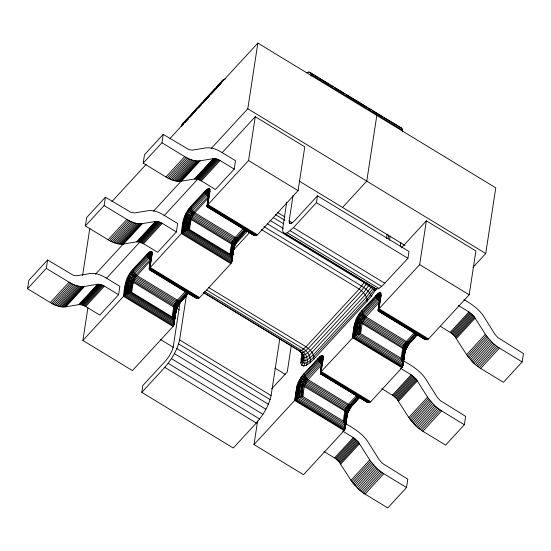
<?xml version="1.0" encoding="UTF-8"?>
<svg xmlns="http://www.w3.org/2000/svg" width="551" height="551" viewBox="0 0 551 551"><rect width="100%" height="100%" fill="white"/><g stroke="black" fill="none" stroke-linecap="round" stroke-linejoin="round"><path stroke-width="0.83" d="M82.898 340.463L123.527 296.328L127.074 293.814L130.615 292.505L131.668 292.312L172.194 316.977C173.861 319.697 175.135 323.63 173.055 326.467L132.426 370.603L82.898 340.463L87.926 307.596M197.781 298.484L149.225 268.936L149.438 268.365L181.348 233.521L184.895 231.007L189.496 229.505L230.015 254.169C231.689 256.89 232.963 260.823 230.883 263.66L199.627 297.609L197.781 298.484L195.378 297.795L149.665 269.983L149.225 268.936L151.229 254.975L152.207 252.53L151.828 251.593L151.05 251.277L148.508 252.585L132.86 269.391C125.883 276.568 124.347 286.782 123.527 296.328L173.055 326.467M416.949 334.464C412.754 339.822 405.281 344.74 404.999 352.275L402.368 367.262L370.727 401.72L369.349 402.533L366.449 401.893L320.427 373.757L320.413 372.758L321.199 371.581L323.251 358.15L323.306 356.642L322.927 355.705L322.149 355.395L319.614 356.697L319.428 357.861L320.007 360.416L321.688 362.71L306.804 378.778C302.031 383.4 302.657 390.356 302.774 396.431L343.301 421.088C344.912 423.802 346.269 427.762 344.161 430.579L303.532 474.714L253.997 444.574L257.606 420.978M427.934 339.416L378.551 309.366L379.019 308.774L381.078 295.343L380.755 292.898L379.97 292.588L377.435 293.89L377.249 295.054L377.834 297.609L379.515 299.902L364.631 315.971C359.851 320.592 360.478 327.549 360.595 333.624L401.121 358.281L402.85 362.406L402.967 365.582L354.41 336.034C354.293 327.37 355.443 318.106 361.807 311.659L377.249 295.054L378.475 294.206L380.142 294.186L380.424 296.314L378.124 310.488L378.606 311.301L424.277 339.085L427.17 339.726L428.554 338.913L469.183 294.778L475.885 250.96L426.357 220.82L401.521 247.798M152.207 252.53L150.092 267.469L199.627 297.609M208.87 196.135L209.056 192.168L210.027 189.723L209.649 188.786L208.87 188.47L206.336 189.778L204.752 191.307L190.687 206.584C183.703 213.76 182.167 223.975 181.348 233.521L230.883 263.66M210.027 189.723L207.92 204.662L207.045 206.129L207.493 207.176L253.198 234.988L255.609 235.676L257.448 234.802L298.077 190.667L304.786 146.848L255.258 116.709L222.122 152.696M286.692 202.375L282.801 227.811L282.691 230.869L283.462 232.784L374.955 288.455L376.54 289.089L378.84 288.4L381.691 286.437L407.933 258.323L408.98 251.504L317.479 195.825L294.461 220.834L291.424 223.369L289.482 223.396L289.151 220.91L293.042 195.474M376.519 288.442L371.278 296.273L367.145 301.239L314.008 358.956L310.055 362.772L306.542 365.189L303.711 366.036L301.762 365.258L300.818 362.909L301.858 353.198M311.129 76.093L311.184 74.564L310.42 72.649L308.835 72.016L306.535 72.704M302.685 354.086C302.788 357.144 302.885 360.375 300.818 362.909M321.715 365.492L322.335 359.087L323.306 356.642M370.114 402.223L320.723 372.173L322.597 359.121L322.314 356.993L321.639 356.724L319.428 357.861L303.987 374.466C297.354 381.264 296.548 391.127 295.095 399.985L253.997 444.574M380.755 292.898L379.873 295.57L380.183 298.546L380.156 296.28L381.127 293.835M402.629 131.765L402.678 130.236L401.913 128.321L310.42 72.649M188.284 293.511C179.392 301.197 174.247 310.447 174.116 322.431L127.074 293.814C126.792 285.935 127.288 277.325 133.211 271.436L148.46 255.017L150.361 254.032L151.229 254.975M246.104 230.704C237.212 238.39 232.067 247.64 231.937 259.624L184.895 231.007C184.619 223.127 185.115 214.518 191.032 208.629L206.281 192.209L207.334 191.479L208.774 191.459L209.118 193.463L208.774 191.459L209.649 188.786M358.673 396.624C350.457 403.552 344.85 412.238 344.416 423.23L300.991 396.81L301.645 385.438L303.091 381.616L305.771 377.779L319.835 362.503L321.529 361.091L322.617 361.077L322.053 358.377L322.927 355.705M416.501 333.816C408.277 340.745 402.671 349.43 402.237 360.423L358.818 334.002L359.466 322.631L360.919 318.809L363.591 314.972L377.662 299.696L379.357 298.284L380.438 298.263L379.873 295.57L378.441 295.591L376.202 297.464L359.686 315.964L357.034 321.391L354.41 336.034L321.199 371.581L370.727 401.72M188.022 293.16C179.282 300.653 174.185 309.325 173.909 321.061L128.245 293.277C128.397 286.086 128.314 278.007 133.817 272.566L148.908 256.305L150.547 255.457L151.291 256.27M149.913 251.621L149.514 254.286L151.311 258.095L134.017 276.884L131.937 281.651L130.615 292.505L172.924 318.244L173.737 306.9L174.412 304.765L176.547 301.142L185.818 290.983M245.849 230.352C237.102 237.846 232.005 246.517 231.737 258.254L186.066 230.47C186.217 223.279 186.135 215.2 191.638 209.759L205.702 194.482L207.637 192.871L208.87 192.85M207.741 188.814L207.334 191.479L209.139 195.288L191.838 214.077L189.764 218.843L188.442 229.698L230.745 255.437L231.558 244.093L232.233 241.958L234.375 238.335L243.074 228.782M344.954 427.617L344.54 430.069L295.095 399.985L299.317 397.402C299.496 390.211 299.42 382.125 304.923 376.677L320.007 360.416L321.646 359.569L322.397 360.382M354.41 336.034L357.138 334.595C357.317 327.404 357.241 319.318 362.744 313.87L377.834 297.609L379.474 296.762L380.218 297.574M296.583 398.841L297.65 386.223L300.212 385.411L303.043 385.762L344.836 411.012L346.669 412.837L347.178 415.082L345.14 428.389L296.583 398.841L299.214 384.199L301.865 378.771L319.566 359.128L321.467 358.143L322.053 358.377L322.363 361.353M344.161 430.579L294.633 400.439L297.168 385.039L300.522 384.137L304.551 385.369L346.145 410.819L347.536 413.608L345.236 427.046L297.747 398.153L298.856 385.679M355.567 335.345L356.676 322.872L359.466 322.631L362.138 323.547L403.718 349.031L404.93 351.139L403.063 364.239L355.567 335.345L358.04 322.604M187.574 292.512L179.695 301.066L177.016 304.903L175.569 308.725L173.524 319.69L129.409 292.843L130.539 281.327L131.992 277.504L134.671 273.668L148.736 258.391L151.07 256.787L150.361 254.032L151.05 251.277M245.395 229.705L237.515 238.259L234.843 242.096L233.39 245.918L231.351 256.883L187.23 230.036L188.366 218.52L189.813 214.697L192.492 210.861L206.556 195.584L208.891 193.98L208.188 191.225L208.87 188.47M173.524 319.69L174.798 307.727L175.494 305.516L177.704 301.769L186.438 292.188M231.351 256.883L232.618 244.919L233.314 242.709L235.525 238.962L244.258 229.381M174.722 318.512L173.544 325.772L124.161 295.722L125.587 282.897L129.113 281.299L133.211 282.243L174.798 307.727L176.003 309.834L176.072 310.971L174.109 323.719L125.965 294.427L127.749 281.568L124.981 295.074L173.909 324.849L176.072 310.971L174.984 316.901M232.026 258.929L231.372 262.965L181.982 232.908L183.407 220.09L186.934 218.492L191.032 219.436L231.558 244.093L233.39 245.918L233.893 248.164L231.93 260.912L183.786 231.62L185.57 218.761L182.801 232.267L231.737 262.042L233.893 248.164L232.288 257.317M124.981 295.074C125.414 286.348 126.441 276.905 132.881 270.355L148.322 253.742L150.533 252.606L151.215 252.881L151.497 255.01L149.72 267.917L199.173 298.008M182.801 232.267C183.242 223.541 184.261 214.091 190.708 207.548L206.15 190.935L207.369 190.095L209.036 190.074L209.318 192.203L207.548 205.11L256.993 235.201M173.861 323.223L174.068 321.522M231.682 260.416L231.895 258.715M232.205 256.174L232.412 254.472M295.095 399.985L296.686 387.009L297.65 386.223L295.66 399.503L344.857 429.436L346.744 417.004M402.774 364.81L402.368 367.262L352.915 337.178C353.219 327.714 354.94 317.741 361.787 310.695L377.435 293.89M150.519 263.192L150.726 261.491M150.94 259.79L151.194 256.105L152.152 254.039L149.72 267.917M208.34 200.385L208.554 198.684M320.992 372.407L320.785 374.108L321.35 374.322M321.309 369.852L321.522 368.158M321.839 365.602L322.046 363.908M379.66 302.795L379.866 301.101M344.416 423.23L345.897 411.838L347.22 408.353L349.665 404.854L358.102 395.687M344.54 430.069L344.857 427.645M345.167 425.227L345.381 423.609C354.217 428.458 363.274 434.092 368.64 442.935L379.412 460.085L382.394 463.357L407.802 479.163L406.521 487.559L387.766 507.926L363.653 493.214L358.391 489.102L351.841 481.643L338.824 461.469L335.463 458.522L323.967 451.489M402.237 360.423L403.718 349.031L405.04 345.546L407.485 342.047L415.922 332.88M402.368 367.262L402.678 364.838M301.645 385.438L299.317 397.402L345.022 425.214L346.669 412.837M359.466 322.631L357.138 334.595L402.85 362.406L404.496 350.03M173.909 321.061L175.569 308.725M231.737 258.254L233.39 245.918M367.469 402.382L320.427 373.757L322.294 360.216L323.251 358.15L320.723 372.173M425.289 339.568L378.248 310.95L380.114 297.409L381.078 295.343L378.551 309.366M188.015 293.421L180.666 302.031C175.266 308.388 174.901 316.977 173.909 324.849M189.034 208.567L190.57 211.047L193.849 213.678L234.375 238.335L238.115 239.527L240.215 236.723L238.487 239.224C233.087 245.581 232.722 254.169 231.737 262.042M356.311 400.584L351.841 405.626L347.571 412.878L351.393 406.445L359.383 397.622M414.132 337.777L409.662 342.818L405.391 350.071L409.221 343.638L417.21 334.815M345.14 428.389L346.758 416.99M402.967 365.582L404.579 354.183L403.601 359.906M345.236 427.046L347.109 413.946C348.638 406.982 354.754 402.402 359.128 397.271M196.741 298.38L149.252 269.48L151.194 256.105M254.562 235.573L207.073 206.673L209.015 193.298L209.972 191.231L207.548 205.11M174.116 322.431L176.003 309.834M231.937 259.624L233.831 247.027M369.349 402.533L320.413 372.758L322.294 360.216L320.303 373.296L368.447 402.595M427.17 339.726L378.234 309.951L380.114 297.409L378.124 310.488L426.274 339.788M404.572 354.197L402.678 366.629L353.487 336.695L355.471 323.416L356.676 322.872M27.55 288.745L28.838 280.349L47.586 259.982L73.097 275.156L76.486 275.762L90.226 273.523C95.709 272.759 101.109 274.997 105.737 277.745L119.849 286.327L118.561 294.723L99.807 315.096L85.701 306.508L82.037 304.882L78.807 304.634L65.803 306.797C60.321 307.568 54.921 305.323 50.293 302.582L27.55 288.745L46.305 268.371L47.586 259.982M85.371 225.938L86.659 217.542L105.413 197.175L130.918 212.349L134.313 212.955L148.047 210.716C153.529 209.952 158.929 212.19 163.557 214.938L177.67 223.52L176.382 231.916L157.634 252.289L143.522 243.7L139.858 242.075L136.627 241.827L123.624 243.99C118.141 244.761 112.741 242.516 108.113 239.775L85.371 225.938L104.125 205.564L105.413 197.175M82.595 275.569L89.813 228.41M143.198 163.13L144.479 154.735L163.234 134.368L188.738 149.541L192.134 150.148L205.867 147.909C211.357 147.145 216.75 149.383 221.385 152.131L235.491 160.713L234.209 169.109L215.455 189.482L201.342 180.893L197.678 179.268L194.448 179.02L181.451 181.183C175.962 181.954 170.562 179.709 165.934 176.967L143.198 163.13L161.946 142.757L163.234 134.368M131.668 292.312L133.211 282.243L135.222 277.635L150.919 260.21L147.882 257.289L146.924 254.114M279.784 338.782L271.092 395.584C268.84 405.873 263.089 415.11 256.298 423.03L233.28 448.039L141.779 392.36L142.826 385.542L165.851 360.533L169.164 356.166L171.871 351.145L173.241 346.813L180.122 301.872M172.194 316.977L173.737 306.9M189.496 229.505L191.032 219.436L193.043 214.828L208.739 197.403L205.702 194.482L204.752 191.307M141.779 392.36L164.804 367.359C171.595 359.438 177.346 350.202 179.598 339.912L186.603 294.131M255.609 235.676L207.045 206.129L209.015 193.298M211.157 148.556L247.805 108.754L257.854 43.074L495.776 187.843L485.727 253.522L472.93 267.421M230.015 254.169L231.558 244.093M257.448 234.802L207.92 204.662L248.549 160.527L255.258 116.709M291.307 345.518L287.271 371.897L271.677 388.834M283.462 232.784L285.046 233.417L287.346 232.729L293.414 227.659L316.439 202.651L317.479 195.825M302.781 353.797L302.141 360.574L302.988 362.682L304.737 363.378L307.272 362.62L310.42 360.457L367.104 299.317L375.231 288.304M376.815 115.455L366.766 181.134L342.543 207.445M386.485 238.431L387.133 234.189M388.09 238.493L388.613 235.098M389.495 240.319L390.149 236.076M400.315 246.276L400.832 242.874M428.554 338.913L379.019 308.774L419.655 264.638L426.357 220.82M381.788 388.682L393.29 395.714L396.644 398.662L409.662 418.836L416.212 426.295L421.474 430.407L445.587 445.118L464.341 424.752L465.629 416.356L440.215 400.549L437.232 397.278L426.46 380.128C421.246 371.539 412.541 365.954 403.945 361.208M440.318 326.302L451.111 332.907L454.472 335.855L467.489 356.029L474.032 363.488L479.294 367.6L503.414 382.311L522.162 361.945L523.45 353.549L498.042 337.742L495.053 334.471L484.288 317.321C479.487 309.49 471.821 304.007 463.887 299.689M320.427 373.757L321.46 367.145M378.248 310.95L378.764 307.644M379.026 305.991L379.928 300.199M148.508 252.585L148.46 255.017L150.588 258.598M206.336 189.778L206.281 192.209L208.409 195.791M310.055 362.772C311.432 357.406 308.112 351.889 303.656 349.052L206.708 290.06M320.413 372.758L322.597 359.121M378.234 309.951L380.424 296.314M403.063 364.239L405.357 350.801L403.966 348.012L362.379 322.562L358.35 321.329L354.989 322.232M127.074 293.814L129.113 281.299M149.225 268.936L151.497 255.01L149.438 268.365L198.629 298.298M149.252 269.48L151.256 257.241M184.895 231.007L186.934 218.492M207.045 206.129L209.318 192.203L207.259 205.557L256.456 235.491M207.073 206.673L208.547 197.699M208.815 196.066L209.084 194.434M345.229 425.985L345.505 424.353M345.773 422.713L346.049 421.081M346.324 419.442L346.737 416.99M403.05 363.178L403.325 361.539M124.161 295.722L126.544 282.112M181.982 232.908L184.371 219.305M172.924 318.244L174.798 307.727M230.745 255.437L232.618 244.919M345.022 425.214L347.109 413.946M402.85 362.406L404.93 351.139M299.317 397.402L300.991 396.81L303.043 385.762M352.915 337.178L355.471 323.416L354.507 324.202L352.454 337.632L401.982 367.772M357.138 334.595L358.818 334.002L360.864 322.955M128.245 293.277L130.539 281.327M186.066 230.47L188.366 218.52M297.747 398.153L300.212 385.411M129.409 292.843L131.937 281.651M187.23 230.036L189.764 218.843M348.046 412.458L349.093 410.027L347.22 408.353L304.366 382.277L299.241 380.273L297.168 385.039M405.873 349.651L406.913 347.22L405.04 345.546L363.419 320.179L357.069 317.466M130.615 292.505L133.211 282.243M188.442 229.698L191.032 219.436M302.871 355.009L302.265 357.193L300.949 359.142M345.897 411.838L343.301 421.088L344.836 411.012L346.118 407.644L348.48 404.262L356.917 395.095M403.718 349.031L401.121 358.281L402.664 348.204L403.938 344.836L406.301 341.455L414.738 332.287M306.542 365.189C308.718 359.899 306.328 353.487 301.549 350.498L204.6 291.507M321.019 355.732L320.62 358.398L322.418 362.207M378.84 292.925L378.441 295.591L379.357 298.284M176.189 310.351L176.313 308.56L173.978 305.915L133.452 281.258L129.423 280.025L126.062 280.927M347.536 413.608L347.288 414.462L348.191 411.879L347.984 411.184L345.511 408.876L304.992 384.219L301.087 382.656L298.036 382.738M405.357 350.801L405.109 351.655L406.011 349.072L405.805 348.377L403.339 346.069L362.813 321.412L358.915 319.842L355.863 319.931M225.387 79L223.506 79.599L221.757 81.231L182.064 124.347L181.189 126.709L183.49 124.209M221.757 81.231L220.882 83.594L215.131 89.841M182.395 299.53L180.294 302.334L176.547 301.142L136.021 276.485L132.75 273.854L131.207 271.374M353.494 403.642L351.393 406.445L348.804 405.88L307.127 380.596L303.071 377.042L302.313 375.493L319.614 356.697M411.315 340.835L409.221 343.638L405.474 342.446L364.948 317.789L361.676 315.158L360.134 312.686M303.711 366.036C306.446 360.967 304.806 354.066 299.854 351.008L203.636 292.464M322.149 355.395L321.467 358.143L322.17 360.898M379.97 292.588L379.288 295.336L379.997 298.091M151.828 251.593L151.215 252.881L151.05 255.657M301.762 365.258C304.896 360.526 303.635 353.515 298.683 350.539L203.932 292.891M177.367 306.914L176.465 308.767L177.085 307.768L176.878 307.072L174.412 304.765L133.886 280.108L129.988 278.537L126.937 278.627M234.588 245.34L235.194 244.107M299.241 380.273L302.313 375.493M367.214 282.835L361.463 290.694L308.326 348.404L303.746 352.234L302.01 352.75L300.812 352.275M369.659 284.316L363.529 292.684L310.399 350.395L305.516 354.472L303.663 355.03L302.389 354.52M373.812 287.147L366.449 297.147L313.319 354.865L307.341 359.851L305.082 360.533L303.518 359.906L302.768 358.026M349.141 409.792L351.841 405.626M406.962 346.985L409.662 342.818M179.53 303.25L180.742 301.514M237.357 240.443L238.562 238.707M375.3 290.501L364.059 282.601L359.169 289.041L306.032 346.758L301.549 350.498L299.854 351.008L298.683 350.539M371.085 287.188L365.23 294.888L309.263 355.34L306.742 357.076L304.717 357.682L303.312 357.124L301.989 353.597M188.986 117.087L182.064 124.347M191.287 114.587L202.217 102.713M203.946 100.84L215.455 88.346M216.605 87.092L223.506 79.599M111.846 201.666L146.167 164.384M170.018 138.48L257.854 43.074M185.219 122.336L188.669 118.589M189.82 117.335L196.149 110.462M198.45 107.962L201.322 104.842M202.472 103.588L209.38 96.094M211.102 94.214L213.981 91.094M50.293 302.582L69.047 282.208C73.676 284.957 79.069 287.195 84.558 286.43L97.555 284.261L100.785 284.516L104.449 286.141L118.561 294.723M108.113 239.775L126.868 219.401C131.496 222.149 136.896 224.388 142.378 223.623L155.382 221.454L158.612 221.709L162.276 223.334L176.382 231.916M165.934 176.967L184.688 156.594C189.317 159.342 194.717 161.581 200.199 160.816L213.203 158.647L216.433 158.902L220.097 160.527L234.209 169.109M51.677 303.387L70.432 283.014M109.497 240.58L128.252 220.207M167.318 177.773L186.073 157.4M53.068 304.118L71.816 283.744M110.889 241.31L129.643 220.937M168.709 178.503L187.464 158.13M54.453 304.772L73.207 284.399M112.273 241.965L131.028 221.592M170.101 179.158L188.848 158.784M55.83 305.344L74.585 284.97M113.651 242.536L132.405 222.163M171.478 179.729L190.226 159.356M57.194 305.833L75.948 285.459M115.014 243.025L133.769 222.652M172.842 180.218L191.59 159.845M58.537 306.239L77.292 285.866M116.357 243.432L135.112 223.059M174.178 180.625L192.933 160.251M59.852 306.556L78.607 286.183M117.673 243.749L136.428 223.375M175.494 180.942L194.248 160.568M61.133 306.783L79.888 286.417M118.954 243.976L137.709 223.61M176.775 181.169L195.529 160.802M62.373 306.921L81.128 286.554M120.194 244.114L138.948 223.747M178.021 181.307L196.769 160.94M63.572 306.976L82.319 286.603M121.392 244.169L140.147 223.796M179.213 181.362L197.967 160.988M64.715 306.935L83.47 286.561M122.536 244.127L141.29 223.754M180.363 181.32L199.111 160.947M95.399 274.295L123.321 243.969M153.571 211.109L181.493 180.783M65.803 306.797L84.558 286.43M123.624 243.99L142.378 223.623M181.451 181.183L200.199 160.816M78.807 304.634L97.555 284.261M136.627 241.827L155.382 221.454M194.448 179.02L213.203 158.647M79.537 304.558L98.292 284.192M137.364 241.751L156.119 221.385M195.185 178.944L213.94 158.578M80.329 304.579L99.084 284.206M138.149 241.772L156.904 221.399M195.977 178.965L214.725 158.592M81.162 304.689L99.917 284.316M138.983 241.882L157.738 221.509M196.81 179.075L215.565 158.702M106.46 278.331L140.168 241.717M163.998 215.834L198.291 178.579M82.037 304.882L100.785 284.516M139.858 242.075L158.612 221.709M197.678 179.268L216.433 158.902M82.932 305.164L101.687 284.798M140.753 242.357L159.508 221.991M198.58 179.55L217.328 159.184M83.848 305.536L102.603 285.163M141.669 242.729L160.424 222.356M199.496 179.922L218.251 159.549M84.771 305.984L103.526 285.611M142.599 243.177L161.353 222.804M200.419 180.37L219.174 159.997M85.701 306.508L104.449 286.141M143.522 243.7L162.276 223.334M201.342 180.893L220.097 160.527M241.338 235.497L245.842 230.614M188.297 293.58C185.191 295.997 182.333 303.746 177.374 300.15L136.848 275.486L133.817 272.566L132.86 269.391M246.118 230.773C243.012 233.19 240.153 240.939 235.201 237.336L194.675 212.679L191.638 209.759L190.687 206.584M234.182 245.539L247.461 231.11M233.08 250.491L249.83 232.302M359.397 397.698C356.29 400.109 353.439 407.857 348.48 404.262L307.954 379.605L304.923 376.677L303.966 373.502M417.217 334.891C414.118 337.302 411.26 345.05 406.301 341.455L365.774 316.791L362.744 313.87L361.787 310.695M334.553 457.929L353.301 437.556L358.302 441.936L370.596 461.27L377.139 468.736L382.408 472.848L406.521 487.559M392.374 395.122L411.129 374.749L416.122 379.129L428.416 398.463L434.966 405.929L440.228 410.04L464.341 424.752M450.195 332.315L468.949 311.942L473.943 316.322L486.237 335.655L492.787 343.121L498.049 347.233L522.162 361.945M335.463 458.522L354.217 438.155M393.29 395.714L412.038 375.348M451.111 332.907L469.865 312.541M336.358 459.183L355.113 438.81M394.179 396.376L412.933 376.002M452.006 333.569L470.754 313.195M337.219 459.899L355.974 439.526M395.046 397.092L413.794 376.719M452.867 334.285L471.622 313.912M338.045 460.664L356.8 440.29M395.866 397.856L414.621 377.483M453.693 335.049L472.441 314.676M338.824 461.469L357.578 441.096M396.644 398.662L415.399 378.289M454.472 335.855L473.219 315.482M339.547 462.303L358.302 441.936M397.367 399.496L416.122 379.129M455.188 336.689L473.943 316.322M340.208 463.171L358.956 442.797M398.029 400.363L416.783 379.99M455.849 337.556L474.604 317.183M340.793 464.052L359.548 443.679M398.621 401.245L417.369 380.872M456.442 338.431L475.196 318.065M350.973 480.32L369.728 459.947M408.801 417.513L427.548 397.14M466.621 354.706L485.376 334.333M351.841 481.643L370.596 461.27M409.662 418.836L428.416 398.463M467.489 356.029L486.237 335.655M352.778 482.952L371.532 462.578M410.605 420.144L429.353 399.771M468.426 357.337L487.18 336.964M353.783 484.239L372.538 463.873M411.611 421.432L430.365 401.066M469.431 358.625L488.186 338.259M354.858 485.507L373.606 465.14M412.678 422.7L431.433 402.333M470.499 359.893L489.254 339.526M355.98 486.747L374.735 466.373M413.808 423.939L432.556 403.566M471.628 361.132L490.383 340.759M357.165 487.945L375.913 467.572M414.986 425.138L433.74 404.765M472.806 362.331L491.561 341.957M358.391 489.102L377.139 468.736M416.212 426.295L434.966 405.929M474.032 363.488L492.787 343.121M359.658 490.211L378.413 469.845M417.479 427.404L436.234 407.037M475.299 364.597L494.054 344.23M360.96 491.272L379.715 470.905M418.781 428.464L437.535 408.098M476.608 365.657L495.363 345.291M362.296 492.277L381.051 471.904M420.117 429.47L438.872 409.097M477.937 366.663L496.692 346.29M363.653 493.214L382.408 472.848M421.474 430.407L440.228 410.04M479.294 367.6L498.049 347.233M365.024 494.089L383.778 473.722M422.851 431.281L441.599 410.915M480.672 368.474L499.426 348.108M183.882 218.12L187.244 217.218L191.273 218.451L231.799 243.108C233.548 244.01 235.284 246.621 233.417 248.26L234.912 244.961L234.154 243.501L232.233 241.958L191.707 217.301L187.808 215.73L184.757 215.82M358.818 334.002L360.595 333.624L362.138 323.547L364.142 318.939L379.839 301.514L376.808 298.594L375.851 295.419M300.991 396.81L302.774 396.431L304.317 386.354L306.322 381.747L322.018 364.321L318.988 361.401L318.03 358.226M185.963 213.354L192.313 216.068L232.839 240.725L235.821 243.39L236.951 241.014L233.569 239.485L193.043 214.828L187.423 210.881M128.142 276.161L134.492 278.875L175.018 303.532L177.994 306.198L179.13 303.821L175.741 302.292L135.222 277.635L129.602 273.689M378.606 311.301L379.171 311.515M401.913 128.321L384.226 117.893M308.835 72.016L313.96 75.136M315.42 76.024L317.617 77.36M319.084 78.256L329.326 84.489M330.793 85.377L332.99 86.714M334.45 87.609L344.699 93.842M346.166 94.731L367.393 107.652M368.853 108.54L371.05 109.876M372.517 110.765L382.759 116.998M311.184 74.564L402.678 130.236M247.805 108.754L485.727 253.522M299.193 181.072L404.992 245.45M248.549 160.527L298.077 190.667M419.655 264.638L469.183 294.778M316.439 202.651L407.933 258.323M458.37 305.509L468.949 311.942M277.539 212.472L284.888 216.942M161.946 142.757L184.688 156.594M289.151 220.91L292.078 222.694M289.096 222.446L291.293 223.782M275.355 214.532L284.901 220.345M293.414 227.659L384.908 283.331M273.31 217.535L283.593 223.789M290.198 230.766L381.691 286.437M270.031 220.345L283.248 228.389M287.346 232.729L378.84 288.4M285.046 233.417L376.54 289.089M267.111 223.61L364.059 282.601M263.957 226.626L361.649 286.065C365.471 288.683 369.776 291.672 371.278 296.273M261.477 229.602L359.169 289.041C363.247 291.748 367.331 296.011 367.145 301.239M400.543 368.316L411.129 374.749M104.125 205.564L126.868 219.401M208.347 287.319L306.032 346.758C310.11 349.465 314.201 353.728 314.008 358.956M176.437 308.188L179.378 309.972M274.887 368.089L285.177 374.349M342.722 431.123L353.301 437.556M179.598 339.912L271.092 395.584M178.62 343.914L270.114 399.585M46.305 268.371L69.047 282.208M176.85 348.583L268.344 404.255M160.32 339.423L173.537 347.467M174.398 353.604L265.892 409.276M171.437 358.632L262.93 414.304M168.165 363.323L259.659 418.994M164.804 367.359L256.298 423.03M424.277 339.085L422.286 337.35M366.449 401.893L364.466 400.157M251.779 233.879L253.198 234.988M193.959 296.686L195.378 297.795M358.522 314.993L364.142 318.939L404.668 343.597L408.057 345.126M300.701 377.8L306.322 381.747L346.848 406.404L350.229 407.933"/></g></svg>
